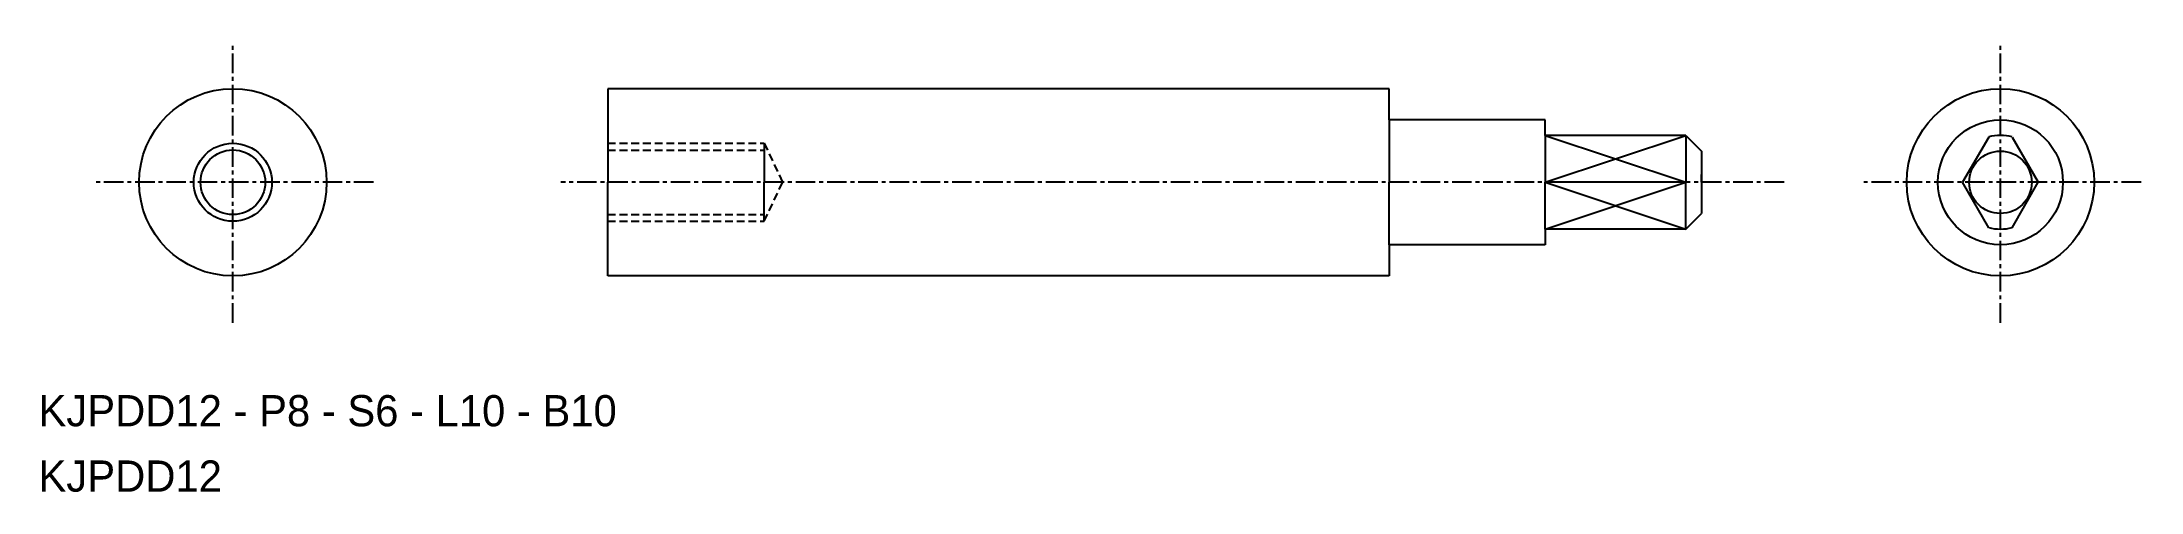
# Model space of a CAD drawing. Extents: x 260 to 394, y 124 to 152.
import ezdxf

# ---------------------------------------------------------------- set-up
doc = ezdxf.new("R2010")
doc.units = 0
doc.linetypes.add('CENTER', pattern=[2, 1.25, -0.25, 0.25, -0.25])
doc.linetypes.add('DASHED', pattern=[0.75, 0.5, -0.25])
doc.layers.get('0').update_dxf_attribs({"linetype": 'CONTINUOUS'})
doc.layers.add('CENTER', color=1, linetype='CENTER')

msp = doc.modelspace()

# ---------------------------------------------------------------- linework, layer by layer
at = {"color": 7, "linetype": 'CONTINUOUS'}
for p, q in [((346.24, 149.49), (296.24, 149.49)), ((296.24, 149.49), (296.24, 143.49)), ((346.24, 147.49), (346.24, 149.49)), ((356.24, 147.49), (346.24, 147.49)), ((346.24, 147.49), (346.24, 143.49)), ((356.24, 146.49), (356.24, 147.49)), ((365.24, 146.49), (356.24, 146.49)), ((356.24, 146.49), (356.24, 143.49)), ((365.24, 146.49), (365.24, 143.49)), ((365.24, 146.49), (365.24, 146.49)), ((365.24, 146.49), (366.24, 145.49)), ((366.24, 145.49), (366.24, 141.49)), ((384.62, 146.39), (382.94, 143.49)), ((386.12, 146.39), (387.79, 143.49)), ((366.24, 143.49), (366.24, 143.99)), ((296.24, 137.49), (296.24, 143.49)), ((346.24, 139.49), (346.24, 143.49)), ((356.24, 140.49), (356.24, 143.49)), ((365.24, 143.49), (356.24, 143.49)), ((365.24, 140.49), (365.24, 143.49)), ((384.62, 140.58), (382.94, 143.49)), ((386.12, 140.58), (387.79, 143.49)), ((365.24, 140.49), (366.24, 141.49)), ((365.24, 140.49), (356.24, 140.49)), ((356.24, 140.49), (356.24, 139.49)), ((365.24, 140.49), (365.24, 140.49)), ((356.24, 139.49), (346.24, 139.49)), ((346.24, 139.49), (346.24, 137.49)), ((346.24, 137.49), (296.24, 137.49))]:
    msp.add_line(p, q, dxfattribs=at)
at = {"color": 3, "linetype": 'CONTINUOUS'}
for p, q in [((356.24, 146.49), (365.24, 143.49)), ((356.24, 143.49), (365.24, 146.49)), ((356.24, 143.49), (365.24, 140.49)), ((356.24, 140.49), (365.24, 143.49))]:
    msp.add_line(p, q, dxfattribs=at)
at = {"color": 3, "linetype": 'DASHED'}
for p, q in [((296.24, 145.99), (306.24, 145.99)), ((296.24, 145.55), (306.24, 145.55)), ((306.24, 145.99), (306.24, 143.49)), ((306.24, 145.99), (307.43, 143.49)), ((306.24, 145.55), (306.24, 143.49)), ((306.24, 140.99), (306.24, 143.49)), ((306.24, 141.42), (306.24, 143.49)), ((306.24, 140.99), (307.43, 143.49)), ((296.24, 141.42), (306.24, 141.42)), ((296.24, 140.99), (306.24, 140.99))]:
    msp.add_line(p, q, dxfattribs=at)
at = {"color": 7, "linetype": 'CONTINUOUS'}
for centre, radius in [((272.24, 143.49), 6), ((385.37, 143.49), 6), ((385.37, 143.49), 4), ((272.24, 143.49), 2.07), ((385.37, 143.49), 2)]:
    msp.add_circle(centre, radius, dxfattribs=at)
at = {"color": 3, "linetype": 'CONTINUOUS'}
msp.add_circle((272.24, 143.49), 2.5, dxfattribs=at)
at = {"color": 7, "linetype": 'CONTINUOUS'}
for start, end in [(75.5225, 104.4775), (255.5225, 284.4775)]:
    msp.add_arc((385.37, 143.49), 3, start, end, dxfattribs=at)
at = {"layer": 'CENTER', "color": 1, "linetype": 'CENTER'}
for p, q in [((272.24, 134.49), (272.24, 152.49)), ((385.37, 134.49), (385.37, 152.49)), ((281.24, 143.49), (263.24, 143.49)), ((371.52, 143.49), (293.24, 143.49)), ((394.37, 143.49), (376.37, 143.49))]:
    msp.add_line(p, q, dxfattribs=at)

# ---------------------------------------------------------------- texts
at = {"color": 7, "linetype": 'CONTINUOUS'}
for s, p in [('KJPDD12 - P8 - S6 - L10 - B10', (259.8, 127.85)), ('KJPDD12', (259.8, 123.66))]:
    msp.add_text(s, height=2, dxfattribs=at).set_placement(p)

doc.saveas('drawing.dxf')
